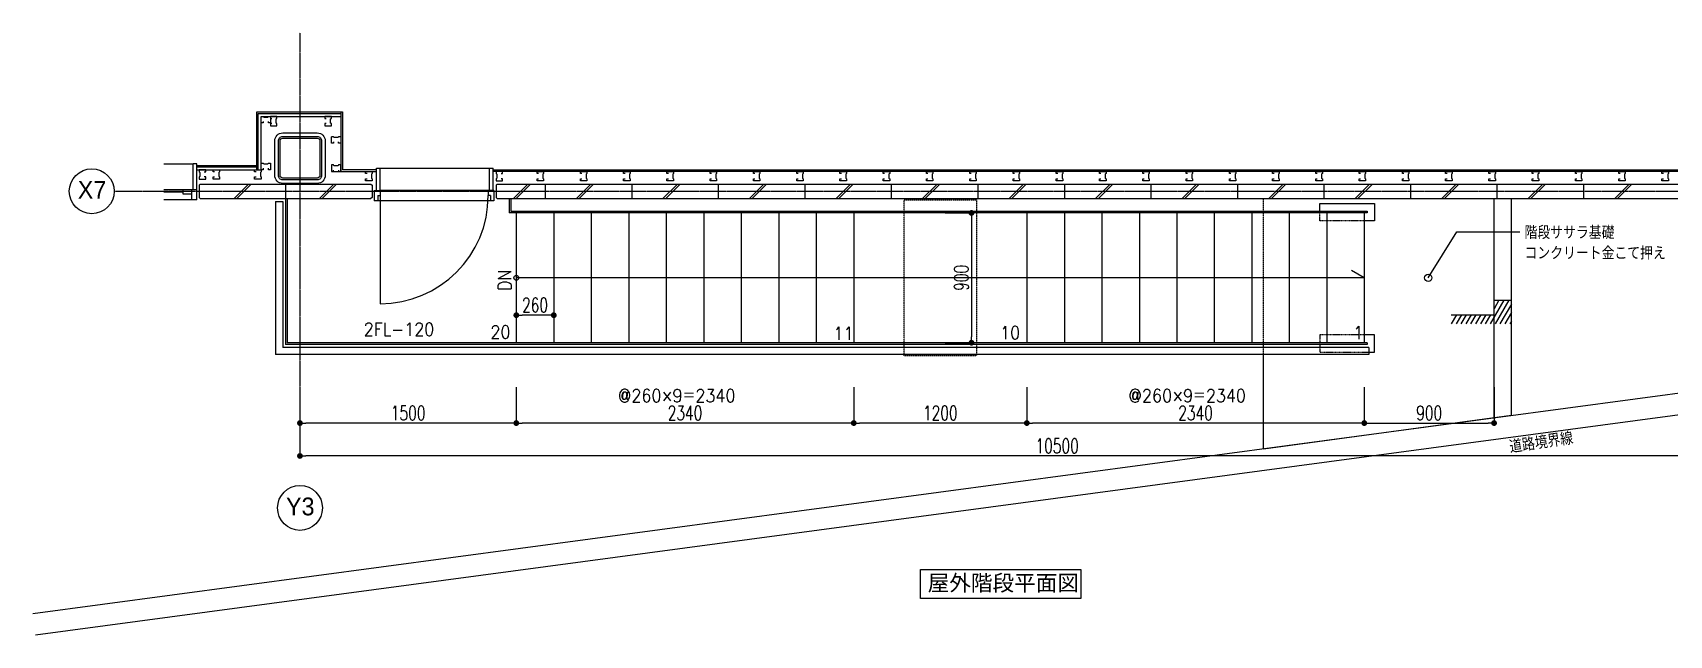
# Model space of a CAD drawing. Header units: millimetres. Extents: x 2110 to 66453, y 435 to 14260.
# Drawn here: x 2110 to 13458, y 9477 to 13655 of the extents above; entities that cross this region are included whole.
import ezdxf
from ezdxf.enums import TextEntityAlignment as Align

# ---------------------------------------------------------------- set-up
doc = ezdxf.new("R2010")
doc.units = ezdxf.units.MM
doc.header["$LTSCALE"] = 0.2
doc.header["$PDMODE"] = 1
doc.linetypes.add('CENTER', pattern=[50.8, 31.75, -6.35, 6.35, -6.35])
doc.linetypes.add('HIDDEN', pattern=[0.375, 0.25, -0.125])
doc.layers.get('Defpoints').update_dxf_attribs({"color": 40})
for name, color, linetype in [('1_文字', 3, 'Continuous'), ('20_鋼材', 2, 'Continuous'), ('_0-0_0-9', 7, 'Continuous'), ('_0-2_0-B', 7, 'Continuous'), ('_0-5_1-4', 7, 'Continuous'), ('_0-6_0-4', 7, 'Continuous'), ('_0-7_0-8', 7, 'Continuous'), ('_0-8_0-7', 7, 'Continuous'), ('_0-E_1-6', 7, 'Continuous'), ('_1-4_0-2', 7, 'Continuous'), ('A_LGS', 8, 'Continuous'), ('A_中空セメント版', 2, 'Continuous'), ('A_寸法', 9, 'Continuous'), ('A_敷地境界線', 1, 'CENTER'), ('A_躯体', 7, 'Continuous')]:
    doc.layers.add(name, color=color, linetype=linetype)
doc.layers.add('A_通芯', color=8, linetype='Continuous', plot=False)
doc.styles.add('Dim', font='simplex.shx', dxfattribs={"width": 0.7, "bigfont": 'extfont2.shx'})
doc.styles.add('HGP_____E', font='HGRGE.TTC', dxfattribs={"bigfont": 'HGPｺﾞｼｯｸE'})
doc.styles.add('Standard-A', font='romans.shx', dxfattribs={"bigfont": 'extfont2.shx'})
doc.dimstyles.new('1-200', dxfattribs={"dimscale": 200, "dimtxt": 3, "dimasz": 1, "dimexe": 1, "dimexo": 1, "dimgap": 1, "dimtad": 1, "dimdec": 0, "dimtxsty": 'Dim', "dimblk": 'DOT', "dimcen": 2.5, "dimadec": 0, "dimazin": 0, "dimtfac": 1, "dimtdec": 0, "dimtix": 1, "dimtmove": 2, "dimatfit": 3, "dimldrblk": '引出線', "dimfxl": 1, "dimlwd": -1, "dimlwe": -1, "dimarcsym": 0})

# ---------------------------------------------------------------- blocks, each defined once
blk = doc.blocks.new('_Dot')
at = {"color": 0, "linetype": 'ByBlock', "lineweight": -2}
blk.add_line((-0.5, 0), (-1, 0), dxfattribs=at)
at = {"color": 0, "linetype": 'ByBlock', "const_width": 0.5}
blk.add_lwpolyline([(-0.25, 0, 1), (0.25, 0, 1)], format="xyb", close=True, dxfattribs=at)
blk = doc.blocks.new('*D17')
at = {"layer": 'A_寸法', "color": 0, "transparency": 16777216}
for p, q in [((3963, 11198), (3963, 10948)), ((5463, 11198), (5463, 10948)), ((5423, 10948), (4003, 10948))]:
    blk.add_line(p, q, dxfattribs=at)
at = {"layer": 'Defpoints', "color": 0, "transparency": 16777216}
for p in [(3963, 11198), (5463, 11198), (3963, 10948)]:
    blk.add_point(p, dxfattribs=at)
at = {"layer": 'A_寸法', "color": 0, "transparency": 16777216, "xscale": 40, "yscale": 40, "zscale": 40, "rotation": 180}
blk.add_blockref('_Dot', (3963, 10948), dxfattribs=at)
at = {"layer": 'A_寸法', "color": 0, "transparency": 16777216, "xscale": 40, "yscale": 40, "zscale": 40}
blk.add_blockref('_Dot', (5463, 10948), dxfattribs=at)
at = {"layer": 'A_寸法', "color": 0, "transparency": 16777216, "insert": (4713, 11018), "char_height": 100, "attachment_point": 5, "style": 'Dim'}
blk.add_mtext('1500', dxfattribs=at)
blk = doc.blocks.new('引出線')
at = {"color": 0, "linetype": 'ByBlock'}
for points in [[(0, 0), (-1.96, -0.4)], [(-1, 0), (0, 0)]]:
    blk.add_lwpolyline(points, dxfattribs=at)
blk = doc.blocks.new('*D18')
at = {"layer": 'A_寸法', "color": 0, "transparency": 16777216}
for p, q in [((7803, 11187), (7803, 10948)), ((9003, 11187), (9003, 10948)), ((8963, 10948), (7843, 10948))]:
    blk.add_line(p, q, dxfattribs=at)
at = {"layer": 'Defpoints', "color": 0, "transparency": 16777216}
for p in [(7803, 11187), (9003, 11187), (7803, 10948)]:
    blk.add_point(p, dxfattribs=at)
at = {"layer": 'A_寸法', "color": 0, "transparency": 16777216, "xscale": 40, "yscale": 40, "zscale": 40, "rotation": 180}
blk.add_blockref('_Dot', (7803, 10948), dxfattribs=at)
at = {"layer": 'A_寸法', "color": 0, "transparency": 16777216, "xscale": 40, "yscale": 40, "zscale": 40}
blk.add_blockref('_Dot', (9003, 10948), dxfattribs=at)
at = {"layer": 'A_寸法', "color": 0, "transparency": 16777216, "insert": (8403, 11018), "char_height": 100, "attachment_point": 5, "style": 'Dim'}
blk.add_mtext('1200', dxfattribs=at)
blk = doc.blocks.new('*D19')
at = {"layer": 'A_寸法', "color": 0, "transparency": 16777216}
for p, q in [((5463, 11901), (5463, 11696)), ((5723, 11891), (5723, 11696)), ((5683, 11696), (5503, 11696))]:
    blk.add_line(p, q, dxfattribs=at)
at = {"layer": 'Defpoints', "color": 0, "transparency": 16777216}
for p in [(5463, 11901), (5723, 11891), (5463, 11696)]:
    blk.add_point(p, dxfattribs=at)
at = {"layer": 'A_寸法', "color": 0, "transparency": 16777216, "xscale": 40, "yscale": 40, "zscale": 40, "rotation": 180}
blk.add_blockref('_Dot', (5463, 11696), dxfattribs=at)
at = {"layer": 'A_寸法', "color": 0, "transparency": 16777216, "xscale": 40, "yscale": 40, "zscale": 40}
blk.add_blockref('_Dot', (5723, 11696), dxfattribs=at)
at = {"layer": 'A_寸法', "color": 0, "transparency": 16777216, "insert": (5593, 11766), "char_height": 100, "attachment_point": 5, "style": 'Dim'}
blk.add_mtext('260', dxfattribs=at)
blk = doc.blocks.new('*D20')
at = {"layer": 'A_寸法', "color": 0, "transparency": 16777216}
for p, q in [((3963, 11065), (3963, 10720)), ((14463, 11065), (14463, 10720)), ((14423, 10720), (4003, 10720))]:
    blk.add_line(p, q, dxfattribs=at)
at = {"layer": 'Defpoints', "color": 0, "transparency": 16777216}
for p in [(3963, 11065), (14463, 11065), (3963, 10720)]:
    blk.add_point(p, dxfattribs=at)
at = {"layer": 'A_寸法', "color": 0, "transparency": 16777216, "xscale": 40, "yscale": 40, "zscale": 40, "rotation": 180}
blk.add_blockref('_Dot', (3963, 10720), dxfattribs=at)
at = {"layer": 'A_寸法', "color": 0, "transparency": 16777216, "xscale": 40, "yscale": 40, "zscale": 40}
blk.add_blockref('_Dot', (14463, 10720), dxfattribs=at)
at = {"layer": 'A_寸法', "color": 0, "transparency": 16777216, "insert": (9213, 10790), "char_height": 100, "attachment_point": 5, "style": 'Dim'}
blk.add_mtext('10500', dxfattribs=at)
blk = doc.blocks.new('*D21')
at = {"layer": 'A_寸法', "color": 0, "transparency": 16777216}
for p, q in [((5463, 11198), (5463, 10948)), ((7803, 11198), (7803, 10948)), ((7763, 10948), (5503, 10948))]:
    blk.add_line(p, q, dxfattribs=at)
at = {"layer": 'Defpoints', "color": 0, "transparency": 16777216}
for p in [(5463, 11198), (7803, 11198), (5463, 10948)]:
    blk.add_point(p, dxfattribs=at)
at = {"layer": 'A_寸法', "color": 0, "transparency": 16777216, "xscale": 40, "yscale": 40, "zscale": 40, "rotation": 180}
blk.add_blockref('_Dot', (5463, 10948), dxfattribs=at)
at = {"layer": 'A_寸法', "color": 0, "transparency": 16777216, "xscale": 40, "yscale": 40, "zscale": 40}
blk.add_blockref('_Dot', (7803, 10948), dxfattribs=at)
at = {"layer": 'A_寸法', "color": 0, "transparency": 16777216, "insert": (6633, 11018), "char_height": 100, "attachment_point": 5, "style": 'Dim'}
blk.add_mtext('2340', dxfattribs=at)
blk = doc.blocks.new('*D22')
at = {"layer": 'A_寸法', "color": 0, "transparency": 16777216}
for p, q in [((9003, 11198), (9003, 10948)), ((11343, 11198), (11343, 10948)), ((11303, 10948), (9043, 10948))]:
    blk.add_line(p, q, dxfattribs=at)
at = {"layer": 'Defpoints', "color": 0, "transparency": 16777216}
for p in [(9003, 11198), (11343, 11198), (9003, 10948)]:
    blk.add_point(p, dxfattribs=at)
at = {"layer": 'A_寸法', "color": 0, "transparency": 16777216, "xscale": 40, "yscale": 40, "zscale": 40, "rotation": 180}
blk.add_blockref('_Dot', (9003, 10948), dxfattribs=at)
at = {"layer": 'A_寸法', "color": 0, "transparency": 16777216, "xscale": 40, "yscale": 40, "zscale": 40}
blk.add_blockref('_Dot', (11343, 10948), dxfattribs=at)
at = {"layer": 'A_寸法', "color": 0, "transparency": 16777216, "insert": (10173, 11018), "char_height": 100, "attachment_point": 5, "style": 'Dim'}
blk.add_mtext('2340', dxfattribs=at)
blk = doc.blocks.new('*D7')
at = {"layer": 'A_寸法', "color": 0, "transparency": 16777216}
for p, q in [((8437, 12405), (8619, 12405)), ((8619, 12365), (8619, 11545)), ((8437, 11505), (8619, 11505))]:
    blk.add_line(p, q, dxfattribs=at)
at = {"layer": 'Defpoints', "color": 0, "transparency": 16777216}
for p in [(8437, 12405), (8437, 11505), (8619, 11505)]:
    blk.add_point(p, dxfattribs=at)
at = {"layer": 'A_寸法', "color": 0, "transparency": 16777216, "xscale": 40, "yscale": 40, "zscale": 40}
for p, rotation in [((8619, 12405), 90), ((8619, 11505), 270)]:
    blk.add_blockref('_Dot', p, dxfattribs=dict(at, rotation=rotation))
at = {"layer": 'A_寸法', "color": 0, "transparency": 16777216, "insert": (8549, 11955), "char_height": 100, "attachment_point": 5, "rotation": 90, "style": 'Dim'}
blk.add_mtext('900', dxfattribs=at)
blk = doc.blocks.new('*D30')
at = {"layer": 'A_寸法', "color": 0, "transparency": 16777216}
for p, q in [((11343, 11198), (11343, 10948)), ((12243, 11198), (12243, 10948)), ((11383, 10948), (12203, 10948))]:
    blk.add_line(p, q, dxfattribs=at)
at = {"layer": 'Defpoints', "color": 0, "transparency": 16777216}
for p in [(11343, 11198), (12243, 11198), (12243, 10948)]:
    blk.add_point(p, dxfattribs=at)
at = {"layer": 'A_寸法', "color": 0, "transparency": 16777216, "xscale": 40, "yscale": 40, "zscale": 40, "rotation": 180}
blk.add_blockref('_Dot', (11343, 10948), dxfattribs=at)
at = {"layer": 'A_寸法', "color": 0, "transparency": 16777216, "xscale": 40, "yscale": 40, "zscale": 40}
blk.add_blockref('_Dot', (12243, 10948), dxfattribs=at)
at = {"layer": 'A_寸法', "color": 0, "transparency": 16777216, "insert": (11793, 11018), "char_height": 100, "attachment_point": 5, "style": 'Dim'}
blk.add_mtext('900', dxfattribs=at)

msp = doc.modelspace()

# ---------------------------------------------------------------- linework, layer by layer
at = {"layer": '1_文字'}
for p, q in [((11786.7, 11955.1), (11984.5, 12273)), ((11984.5, 12273), (12421, 12273))]:
    msp.add_line(p, q, dxfattribs=at)
at = {"layer": '1_文字', "linetype": 'Continuous'}
for p, q in [((8266.7, 9931.7), (9377.8, 9931.7)), ((8266.7, 9731.5), (8266.7, 9931.7)), ((9377.8, 9931.7), (9377.8, 9731.5)), ((9377.8, 9731.5), (8266.7, 9731.5))]:
    msp.add_line(p, q, dxfattribs=at)
at = {"layer": '1_文字'}
msp.add_circle((11786.7, 11955.1), 25.5, dxfattribs=at)
at = {"layer": '20_鋼材'}
for points in [[(3843.2, 12960.1), (4083.2, 12960.1, -0.4142136), (4138.2, 12905.1), (4138.2, 12665.1, -0.4142136), (4083.2, 12610.1), (3843.2, 12610.1, -0.4142136), (3788.2, 12665.1), (3788.2, 12905.1, -0.4142136)], [(3843.2, 12935.1), (4083.2, 12935.1, -0.4142136), (4113.2, 12905.1), (4113.2, 12665.1, -0.4142136), (4083.2, 12635.1), (3843.2, 12635.1, -0.4142136), (3813.2, 12665.1), (3813.2, 12905.1, -0.4142136)], [(3843.2, 12923.1), (4083.2, 12923.1, -0.4142136), (4101.2, 12905.1), (4101.2, 12665.1, -0.4142136), (4083.2, 12647.1), (3843.2, 12647.1, -0.4142136), (3825.2, 12665.1), (3825.2, 12905.1, -0.4142136)]]:
    msp.add_lwpolyline(points, format="xyb", close=True, dxfattribs=at)
for points in [[(11034.2, 12417.1), (11034.2, 12471.1), (11414.2, 12471.1), (11414.2, 12351.1), (11343.2, 12351.1)], [(11034.2, 11493.1), (11034.2, 11473.1)], [(11374.2, 11439.1), (11414.2, 11439.1), (11414.2, 11559.1), (11343.2, 11559.1)]]:
    msp.add_lwpolyline(points, dxfattribs=at)
at = {"layer": '20_鋼材', "color": 8, "linetype": 'HIDDEN', "ltscale": 3}
for points in [[(11343.2, 12351.1), (11034.2, 12351.1), (11034.2, 12417.1)], [(11343.2, 11559.1), (11034.2, 11559.1), (11034.2, 11493.1)], [(11034.2, 11473.1), (11034.2, 11439.1), (11374.2, 11439.1)]]:
    msp.add_lwpolyline(points, dxfattribs=at)
at = {"layer": '_0-0_0-9', "color": 2, "linetype": 'Continuous'}
for p, q in [((3019, 12745.1), (3223.2, 12745.1)), ((3213.2, 12565.1), (3019, 12565.1)), ((3213.2, 12495.1), (3019, 12495.1)), ((5283.2, 12490.1), (4503.2, 12490.1)), ((5268.2, 12560.1), (4518.2, 12560.1)), ((4518.2, 12525.1), (4518.2, 11775.1))]:
    msp.add_line(p, q, dxfattribs=at)
msp.add_arc((4518.2, 12525.1), 750, 270, 0, dxfattribs=at)
at = {"layer": '_0-2_0-B', "color": 2, "linetype": 'Continuous'}
for p, q in [((4518.2, 12715.1), (5278.2, 12715.1)), ((3863.2, 12505.1), (3863.2, 11493.1)), ((3875.2, 12505.1), (3875.2, 11505.1)), ((5413.2, 12505.1), (5413.2, 12405.1)), ((5425.2, 12505.1), (5425.2, 12417.1)), ((11363.9, 12405.1), (5413.2, 12405.1)), ((5463.2, 12405.1), (5463.2, 11505.1)), ((5723.2, 12405.1), (5723.2, 11505.1)), ((5983.2, 12405.1), (5983.2, 11505.1)), ((6243.2, 12405.1), (6243.2, 11505.1)), ((6503.2, 12405.1), (6503.2, 11505.1)), ((6763.2, 12405.1), (6763.2, 11505.1)), ((7023.2, 12405.1), (7023.2, 11505.1)), ((7283.2, 12405.1), (7283.2, 11505.1)), ((7543.2, 12405.1), (7543.2, 11505.1)), ((7803.2, 12405.1), (7803.2, 11505.1)), ((9003.2, 12405.1), (9003.2, 11505.1)), ((9263.2, 12405.1), (9263.2, 11505.1)), ((9523.2, 12405.1), (9523.2, 11505.1)), ((9783.2, 12405.1), (9783.2, 11505.1)), ((10043.2, 12405.1), (10043.2, 11505.1)), ((10303.2, 12405.1), (10303.2, 11505.1)), ((10563.2, 12405.1), (10563.2, 11505.1)), ((10823.2, 12405.1), (10823.2, 11505.1)), ((11083.2, 12405.1), (11083.2, 11505.1)), ((11343.2, 12405.1), (11343.2, 11505.1)), ((11363.9, 12417.1), (11363.9, 12405.1)), ((11363.9, 11493.1), (3863.2, 11493.1)), ((11363.9, 11505.1), (3875.2, 11505.1)), ((11363.9, 11505.1), (11363.9, 11493.1))]:
    msp.add_line(p, q, dxfattribs=at)
at = {"layer": '_0-5_1-4', "color": 2, "linetype": 'Continuous'}
for p, q in [((3693.7, 13074.6), (4245.7, 13074.6)), ((3693.7, 12704.6), (3693.7, 13074.6)), ((4245.7, 13105.1), (4245.7, 12692.6)), ((3248.2, 12704.6), (3672.7, 12704.6)), ((4180.7, 12692.6), (4493.2, 12692.6)), ((14860, 12692.6), (5303.2, 12692.6))]:
    msp.add_line(p, q, dxfattribs=at)
at = {"layer": '_0-6_0-4', "color": 2, "linetype": 'Continuous'}
for p, q in [((3663.2, 13105.1), (4258.2, 13105.1)), ((3663.2, 12705.1), (3663.2, 13105.1)), ((3672.7, 13095.6), (4245.7, 13095.6)), ((3672.7, 12705.1), (3672.7, 13095.6)), ((3693.7, 13074.6), (4168.2, 13074.6)), ((3693.7, 12705.1), (3693.7, 13074.6)), ((4258.2, 13105.1), (4258.2, 12705.1)), ((3248.2, 12735.1), (3663.2, 12735.1)), ((3248.2, 12725.6), (3663.2, 12725.6)), ((4493.2, 12705.1), (4258.2, 12705.1)), ((5303.2, 12705.1), (14859.9, 12705.1)), ((3793.2, 12485.1), (3793.2, 11423.1)), ((3793.2, 12485.1), (3843.2, 12485.1)), ((3843.2, 12485.1), (3843.2, 11473.1)), ((11374.2, 11473.1), (3843.2, 11473.1)), ((11374.2, 11473.1), (11374.2, 11423.1)), ((11374.2, 11423.1), (3793.2, 11423.1))]:
    msp.add_line(p, q, dxfattribs=at)
at = {"layer": '_0-7_0-8', "color": 2, "linetype": 'Continuous'}
for p, q in [((3248.2, 12745.1), (3223.2, 12745.1)), ((3223.2, 12565.1), (3223.2, 12745.1)), ((3248.2, 12565.1), (3248.2, 12745.1)), ((4493.2, 12560.1), (4493.2, 12715.1)), ((4493.2, 12715.1), (4518.2, 12715.1)), ((4518.2, 12560.1), (4518.2, 12715.1)), ((5278.2, 12560.1), (5278.2, 12715.1)), ((5278.2, 12715.1), (5303.2, 12715.1)), ((5303.2, 12560.1), (5303.2, 12715.1)), ((3153.2, 12550.1), (3019, 12550.1)), ((3153.2, 12535.1), (3153.2, 12565.1)), ((3213.2, 12535.1), (3153.2, 12535.1)), ((3248.2, 12565.1), (3213.2, 12565.1)), ((3213.2, 12495.1), (3213.2, 12565.1)), ((3248.2, 12495.1), (3213.2, 12495.1)), ((3248.2, 12495.1), (3248.2, 12565.1)), ((3248.2, 12495.1), (3248.2, 12565.1)), ((4478.2, 12560.1), (4518.2, 12560.1)), ((4478.2, 12560.1), (4478.2, 12490.1)), ((4503.2, 12490.1), (4478.2, 12490.1)), ((4503.2, 12525.1), (4518.2, 12525.1)), ((4503.2, 12525.1), (4503.2, 12490.1)), ((4518.2, 12560.1), (4518.2, 12525.1)), ((5268.2, 12560.1), (5268.2, 12525.1)), ((5268.2, 12560.1), (5268.2, 12525.1)), ((5308.2, 12560.1), (5268.2, 12560.1)), ((5283.2, 12525.1), (5268.2, 12525.1)), ((5283.2, 12525.1), (5283.2, 12490.1)), ((5308.2, 12490.1), (5283.2, 12490.1)), ((5308.2, 12560.1), (5308.2, 12490.1))]:
    msp.add_line(p, q, dxfattribs=at)
at = {"layer": '_0-8_0-7', "color": 2, "linetype": 'Continuous'}
for q in [(5463.2, 11955.1), (11254.2, 12006.7)]:
    msp.add_line((11343.2, 11955.1), q, dxfattribs=at)
msp.add_circle((5463.2, 11955.1), 16.6, dxfattribs=at)
at = {"layer": '_0-E_1-6', "color": 2, "linetype": 'Continuous'}
msp.add_line((3863.2, 12605.1), (3863.2, 12505.1), dxfattribs=at)
at = {"layer": '_1-4_0-2', "color": 2, "linetype": 'Continuous'}
msp.add_line((5425.2, 12417.1), (11363.9, 12417.1), dxfattribs=at)
at = {"layer": 'A_LGS', "linetype": 'Continuous'}
for p, q in [((3693.7, 13029.6), (3693.7, 13074.6)), ((3693.7, 13074.6), (3708.7, 13074.6)), ((3708.7, 13074.6), (3711.7, 13069.6)), ((3711.7, 13069.6), (3740.7, 13069.6)), ((3740.7, 13069.6), (3743.7, 13074.6)), ((3743.7, 13074.6), (3758.7, 13074.6)), ((3758.7, 13074.6), (3758.7, 13029.6)), ((3803.7, 13074.6), (3758.7, 13074.6)), ((3758.7, 13074.6), (3758.7, 13059.6)), ((3758.7, 13059.6), (3768.7, 13059.6)), ((3798.7, 13056.6), (3803.7, 13059.6)), ((3798.7, 13027.6), (3798.7, 13056.6)), ((3803.7, 13059.6), (3803.7, 13074.6)), ((4180.7, 13074.6), (4135.7, 13074.6)), ((4135.7, 13074.6), (4135.7, 13059.6)), ((4135.7, 13059.6), (4145.7, 13059.6)), ((4175.7, 13056.6), (4180.7, 13059.6)), ((4175.7, 13027.6), (4175.7, 13056.6)), ((4180.7, 13059.6), (4180.7, 13074.6)), ((3708.7, 13029.6), (3693.7, 13029.6)), ((3708.7, 13039.6), (3708.7, 13029.6)), ((3743.7, 13029.6), (3743.7, 13039.6)), ((3758.7, 13029.6), (3743.7, 13029.6)), ((3768.7, 13024.6), (3758.7, 13024.6)), ((3758.7, 13024.6), (3758.7, 13009.6)), ((3758.7, 13009.6), (3803.7, 13009.6)), ((3803.7, 13024.6), (3798.7, 13027.6)), ((3803.7, 13009.6), (3803.7, 13024.6)), ((4145.7, 13024.6), (4135.7, 13024.6)), ((4135.7, 13024.6), (4135.7, 13009.6)), ((4135.7, 13009.6), (4180.7, 13009.6)), ((4180.7, 13024.6), (4175.7, 13027.6)), ((4180.7, 13009.6), (4180.7, 13024.6)), ((4180.7, 12887.9), (4180.7, 12932.9)), ((4195.7, 12932.9), (4180.7, 12932.9)), ((4195.7, 12887.9), (4180.7, 12887.9)), ((4198.7, 12927.9), (4195.7, 12932.9)), ((4195.7, 12897.9), (4195.7, 12887.9)), ((4227.7, 12927.9), (4198.7, 12927.9)), ((4230.7, 12932.9), (4227.7, 12927.9)), ((4245.7, 12932.9), (4230.7, 12932.9)), ((4230.7, 12887.9), (4230.7, 12897.9)), ((4245.7, 12887.9), (4230.7, 12887.9)), ((4245.7, 12932.9), (4245.7, 12887.9)), ((3693.7, 12704.6), (3693.7, 12749.6)), ((3693.7, 12749.6), (3708.7, 12749.6)), ((3708.7, 12749.6), (3711.7, 12744.6)), ((3708.7, 12714.6), (3708.7, 12704.6)), ((3711.7, 12744.6), (3740.7, 12744.6)), ((3740.7, 12744.6), (3743.7, 12749.6)), ((3743.7, 12749.6), (3758.7, 12749.6)), ((3743.7, 12704.6), (3743.7, 12714.6)), ((3758.7, 12749.6), (3758.7, 12704.6)), ((4195.7, 12737.6), (4180.7, 12737.6)), ((4180.7, 12737.6), (4180.7, 12692.6)), ((4198.7, 12732.6), (4195.7, 12737.6)), ((4227.7, 12732.6), (4198.7, 12732.6)), ((4230.7, 12737.6), (4227.7, 12732.6)), ((4245.7, 12737.6), (4230.7, 12737.6)), ((4245.7, 12692.6), (4245.7, 12737.6)), ((3309.6, 12704.6), (3264.6, 12704.6)), ((3264.6, 12704.6), (3264.6, 12689.6)), ((3264.6, 12689.6), (3269.6, 12686.6)), ((3269.6, 12657.6), (3264.6, 12654.6)), ((3264.6, 12654.6), (3264.6, 12639.6)), ((3264.6, 12639.6), (3309.6, 12639.6)), ((3269.6, 12686.6), (3269.6, 12657.6)), ((3299.6, 12689.6), (3309.6, 12689.6)), ((3309.6, 12654.6), (3299.6, 12654.6)), ((3309.6, 12689.6), (3309.6, 12704.6)), ((3309.6, 12639.6), (3309.6, 12654.6)), ((3360.7, 12689.6), (3360.7, 12704.6)), ((3360.7, 12704.6), (3405.7, 12704.6)), ((3370.7, 12689.6), (3360.7, 12689.6)), ((3360.7, 12639.6), (3360.7, 12654.6)), ((3360.7, 12654.6), (3370.7, 12654.6)), ((3405.7, 12639.6), (3360.7, 12639.6)), ((3405.7, 12689.6), (3400.7, 12686.6)), ((3400.7, 12686.6), (3400.7, 12657.6)), ((3400.7, 12657.6), (3405.7, 12654.6)), ((3405.7, 12704.6), (3405.7, 12689.6)), ((3405.7, 12654.6), (3405.7, 12639.6)), ((3648.7, 12689.6), (3648.7, 12704.6)), ((3648.7, 12704.6), (3693.7, 12704.6)), ((3658.7, 12689.6), (3648.7, 12689.6)), ((3648.7, 12639.6), (3648.7, 12654.6)), ((3648.7, 12654.6), (3658.7, 12654.6)), ((3693.7, 12639.6), (3648.7, 12639.6)), ((3693.7, 12689.6), (3688.7, 12686.6)), ((3688.7, 12686.6), (3688.7, 12657.6)), ((3688.7, 12657.6), (3693.7, 12654.6)), ((3708.7, 12704.6), (3693.7, 12704.6)), ((3693.7, 12704.6), (3693.7, 12689.6)), ((3693.7, 12654.6), (3693.7, 12639.6)), ((3758.7, 12704.6), (3743.7, 12704.6)), ((4180.7, 12692.6), (4195.7, 12692.6)), ((4195.7, 12692.6), (4195.7, 12702.6)), ((4230.7, 12702.6), (4230.7, 12692.6)), ((4230.7, 12692.6), (4245.7, 12692.6)), ((4418.2, 12677.6), (4418.2, 12692.6)), ((4418.2, 12692.6), (4463.2, 12692.6)), ((4428.2, 12677.6), (4418.2, 12677.6)), ((4418.2, 12627.6), (4418.2, 12642.6)), ((4418.2, 12642.6), (4428.2, 12642.6)), ((4463.2, 12627.6), (4418.2, 12627.6)), ((4463.2, 12677.6), (4458.2, 12674.6)), ((4458.2, 12674.6), (4458.2, 12645.6)), ((4458.2, 12645.6), (4463.2, 12642.6)), ((4463.2, 12692.6), (4463.2, 12677.6)), ((4463.2, 12642.6), (4463.2, 12627.6)), ((5368.2, 12692.6), (5323.2, 12692.6)), ((5323.2, 12692.6), (5323.2, 12677.6)), ((5323.2, 12677.6), (5328.2, 12674.6)), ((5328.2, 12645.6), (5323.2, 12642.6)), ((5323.2, 12642.6), (5323.2, 12627.6)), ((5323.2, 12627.6), (5368.2, 12627.6)), ((5328.2, 12674.6), (5328.2, 12645.6)), ((5358.2, 12677.6), (5368.2, 12677.6)), ((5368.2, 12642.6), (5358.2, 12642.6)), ((5368.2, 12677.6), (5368.2, 12692.6)), ((5368.2, 12627.6), (5368.2, 12642.6)), ((5607.3, 12677.6), (5607.3, 12692.6)), ((5607.3, 12692.6), (5652.3, 12692.6)), ((5617.3, 12677.6), (5607.3, 12677.6)), ((5607.3, 12627.6), (5607.3, 12642.6)), ((5607.3, 12642.6), (5617.3, 12642.6)), ((5652.3, 12627.6), (5607.3, 12627.6)), ((5652.3, 12677.6), (5647.3, 12674.6)), ((5647.3, 12674.6), (5647.3, 12645.6)), ((5647.3, 12645.6), (5652.3, 12642.6)), ((5652.3, 12692.6), (5652.3, 12677.6)), ((5652.3, 12642.6), (5652.3, 12627.6)), ((5907.3, 12677.6), (5907.3, 12692.6)), ((5907.3, 12692.6), (5952.3, 12692.6)), ((5917.3, 12677.6), (5907.3, 12677.6)), ((5907.3, 12627.6), (5907.3, 12642.6)), ((5907.3, 12642.6), (5917.3, 12642.6)), ((5952.3, 12627.6), (5907.3, 12627.6)), ((5952.3, 12677.6), (5947.3, 12674.6)), ((5947.3, 12674.6), (5947.3, 12645.6)), ((5947.3, 12645.6), (5952.3, 12642.6)), ((5952.3, 12692.6), (5952.3, 12677.6)), ((5952.3, 12642.6), (5952.3, 12627.6)), ((6207.3, 12677.6), (6207.3, 12692.6)), ((6207.3, 12692.6), (6252.3, 12692.6)), ((6217.3, 12677.6), (6207.3, 12677.6)), ((6207.3, 12627.6), (6207.3, 12642.6)), ((6207.3, 12642.6), (6217.3, 12642.6)), ((6252.3, 12627.6), (6207.3, 12627.6)), ((6252.3, 12677.6), (6247.3, 12674.6)), ((6247.3, 12674.6), (6247.3, 12645.6)), ((6247.3, 12645.6), (6252.3, 12642.6)), ((6252.3, 12692.6), (6252.3, 12677.6)), ((6252.3, 12642.6), (6252.3, 12627.6)), ((6507.3, 12677.6), (6507.3, 12692.6)), ((6507.3, 12692.6), (6552.3, 12692.6)), ((6517.3, 12677.6), (6507.3, 12677.6)), ((6507.3, 12627.6), (6507.3, 12642.6)), ((6507.3, 12642.6), (6517.3, 12642.6)), ((6552.3, 12627.6), (6507.3, 12627.6)), ((6552.3, 12677.6), (6547.3, 12674.6)), ((6547.3, 12674.6), (6547.3, 12645.6)), ((6547.3, 12645.6), (6552.3, 12642.6)), ((6552.3, 12692.6), (6552.3, 12677.6)), ((6552.3, 12642.6), (6552.3, 12627.6)), ((6807.3, 12677.6), (6807.3, 12692.6)), ((6807.3, 12692.6), (6852.3, 12692.6)), ((6817.3, 12677.6), (6807.3, 12677.6)), ((6807.3, 12627.6), (6807.3, 12642.6)), ((6807.3, 12642.6), (6817.3, 12642.6)), ((6852.3, 12627.6), (6807.3, 12627.6)), ((6852.3, 12677.6), (6847.3, 12674.6)), ((6847.3, 12674.6), (6847.3, 12645.6)), ((6847.3, 12645.6), (6852.3, 12642.6)), ((6852.3, 12692.6), (6852.3, 12677.6)), ((6852.3, 12642.6), (6852.3, 12627.6)), ((7107.3, 12677.6), (7107.3, 12692.6)), ((7107.3, 12692.6), (7152.3, 12692.6)), ((7117.3, 12677.6), (7107.3, 12677.6)), ((7107.3, 12627.6), (7107.3, 12642.6)), ((7107.3, 12642.6), (7117.3, 12642.6)), ((7152.3, 12627.6), (7107.3, 12627.6)), ((7152.3, 12677.6), (7147.3, 12674.6)), ((7147.3, 12674.6), (7147.3, 12645.6)), ((7147.3, 12645.6), (7152.3, 12642.6)), ((7152.3, 12692.6), (7152.3, 12677.6)), ((7152.3, 12642.6), (7152.3, 12627.6)), ((7407.3, 12677.6), (7407.3, 12692.6)), ((7407.3, 12692.6), (7452.3, 12692.6)), ((7417.3, 12677.6), (7407.3, 12677.6)), ((7407.3, 12627.6), (7407.3, 12642.6)), ((7407.3, 12642.6), (7417.3, 12642.6)), ((7452.3, 12627.6), (7407.3, 12627.6)), ((7452.3, 12677.6), (7447.3, 12674.6)), ((7447.3, 12674.6), (7447.3, 12645.6)), ((7447.3, 12645.6), (7452.3, 12642.6)), ((7452.3, 12692.6), (7452.3, 12677.6)), ((7452.3, 12642.6), (7452.3, 12627.6)), ((7707.3, 12677.6), (7707.3, 12692.6)), ((7707.3, 12692.6), (7752.3, 12692.6)), ((7717.3, 12677.6), (7707.3, 12677.6)), ((7707.3, 12627.6), (7707.3, 12642.6)), ((7707.3, 12642.6), (7717.3, 12642.6)), ((7752.3, 12627.6), (7707.3, 12627.6)), ((7752.3, 12677.6), (7747.3, 12674.6)), ((7747.3, 12674.6), (7747.3, 12645.6)), ((7747.3, 12645.6), (7752.3, 12642.6)), ((7752.3, 12692.6), (7752.3, 12677.6)), ((7752.3, 12642.6), (7752.3, 12627.6)), ((8007.3, 12677.6), (8007.3, 12692.6)), ((8007.3, 12692.6), (8052.3, 12692.6)), ((8017.3, 12677.6), (8007.3, 12677.6)), ((8007.3, 12627.6), (8007.3, 12642.6)), ((8007.3, 12642.6), (8017.3, 12642.6)), ((8052.3, 12627.6), (8007.3, 12627.6)), ((8052.3, 12677.6), (8047.3, 12674.6)), ((8047.3, 12674.6), (8047.3, 12645.6)), ((8047.3, 12645.6), (8052.3, 12642.6)), ((8052.3, 12692.6), (8052.3, 12677.6)), ((8052.3, 12642.6), (8052.3, 12627.6)), ((8307.3, 12677.6), (8307.3, 12692.6)), ((8307.3, 12692.6), (8352.3, 12692.6)), ((8317.3, 12677.6), (8307.3, 12677.6)), ((8307.3, 12627.6), (8307.3, 12642.6)), ((8307.3, 12642.6), (8317.3, 12642.6)), ((8352.3, 12627.6), (8307.3, 12627.6)), ((8352.3, 12677.6), (8347.3, 12674.6)), ((8347.3, 12674.6), (8347.3, 12645.6)), ((8347.3, 12645.6), (8352.3, 12642.6)), ((8352.3, 12692.6), (8352.3, 12677.6)), ((8352.3, 12642.6), (8352.3, 12627.6)), ((8607.3, 12677.6), (8607.3, 12692.6)), ((8607.3, 12692.6), (8652.3, 12692.6)), ((8617.3, 12677.6), (8607.3, 12677.6)), ((8607.3, 12627.6), (8607.3, 12642.6)), ((8607.3, 12642.6), (8617.3, 12642.6)), ((8652.3, 12627.6), (8607.3, 12627.6)), ((8652.3, 12677.6), (8647.3, 12674.6)), ((8647.3, 12674.6), (8647.3, 12645.6)), ((8647.3, 12645.6), (8652.3, 12642.6)), ((8652.3, 12692.6), (8652.3, 12677.6)), ((8652.3, 12642.6), (8652.3, 12627.6)), ((8907.3, 12677.6), (8907.3, 12692.6)), ((8907.3, 12692.6), (8952.3, 12692.6)), ((8917.3, 12677.6), (8907.3, 12677.6)), ((8907.3, 12627.6), (8907.3, 12642.6)), ((8907.3, 12642.6), (8917.3, 12642.6)), ((8952.3, 12627.6), (8907.3, 12627.6)), ((8952.3, 12677.6), (8947.3, 12674.6)), ((8947.3, 12674.6), (8947.3, 12645.6)), ((8947.3, 12645.6), (8952.3, 12642.6)), ((8952.3, 12692.6), (8952.3, 12677.6)), ((8952.3, 12642.6), (8952.3, 12627.6)), ((9207.3, 12677.6), (9207.3, 12692.6)), ((9207.3, 12692.6), (9252.3, 12692.6)), ((9217.3, 12677.6), (9207.3, 12677.6)), ((9207.3, 12627.6), (9207.3, 12642.6)), ((9207.3, 12642.6), (9217.3, 12642.6)), ((9252.3, 12627.6), (9207.3, 12627.6)), ((9252.3, 12677.6), (9247.3, 12674.6)), ((9247.3, 12674.6), (9247.3, 12645.6)), ((9247.3, 12645.6), (9252.3, 12642.6)), ((9252.3, 12692.6), (9252.3, 12677.6)), ((9252.3, 12642.6), (9252.3, 12627.6)), ((9507.3, 12677.6), (9507.3, 12692.6)), ((9507.3, 12692.6), (9552.3, 12692.6)), ((9517.3, 12677.6), (9507.3, 12677.6)), ((9507.3, 12627.6), (9507.3, 12642.6)), ((9507.3, 12642.6), (9517.3, 12642.6)), ((9552.3, 12627.6), (9507.3, 12627.6)), ((9552.3, 12677.6), (9547.3, 12674.6)), ((9547.3, 12674.6), (9547.3, 12645.6)), ((9547.3, 12645.6), (9552.3, 12642.6)), ((9552.3, 12692.6), (9552.3, 12677.6)), ((9552.3, 12642.6), (9552.3, 12627.6)), ((9807.3, 12677.6), (9807.3, 12692.6)), ((9807.3, 12692.6), (9852.3, 12692.6)), ((9817.3, 12677.6), (9807.3, 12677.6)), ((9807.3, 12627.6), (9807.3, 12642.6)), ((9807.3, 12642.6), (9817.3, 12642.6)), ((9852.3, 12627.6), (9807.3, 12627.6)), ((9852.3, 12677.6), (9847.3, 12674.6)), ((9847.3, 12674.6), (9847.3, 12645.6)), ((9847.3, 12645.6), (9852.3, 12642.6)), ((9852.3, 12692.6), (9852.3, 12677.6)), ((9852.3, 12642.6), (9852.3, 12627.6)), ((10107.3, 12677.6), (10107.3, 12692.6)), ((10107.3, 12692.6), (10152.3, 12692.6)), ((10117.3, 12677.6), (10107.3, 12677.6)), ((10107.3, 12627.6), (10107.3, 12642.6)), ((10107.3, 12642.6), (10117.3, 12642.6)), ((10152.3, 12627.6), (10107.3, 12627.6)), ((10152.3, 12677.6), (10147.3, 12674.6)), ((10147.3, 12674.6), (10147.3, 12645.6)), ((10147.3, 12645.6), (10152.3, 12642.6)), ((10152.3, 12692.6), (10152.3, 12677.6)), ((10152.3, 12642.6), (10152.3, 12627.6)), ((10407.3, 12677.6), (10407.3, 12692.6)), ((10407.3, 12692.6), (10452.3, 12692.6)), ((10417.3, 12677.6), (10407.3, 12677.6)), ((10407.3, 12627.6), (10407.3, 12642.6)), ((10407.3, 12642.6), (10417.3, 12642.6)), ((10452.3, 12627.6), (10407.3, 12627.6)), ((10452.3, 12677.6), (10447.3, 12674.6)), ((10447.3, 12674.6), (10447.3, 12645.6)), ((10447.3, 12645.6), (10452.3, 12642.6)), ((10452.3, 12692.6), (10452.3, 12677.6)), ((10452.3, 12642.6), (10452.3, 12627.6)), ((10707.3, 12677.6), (10707.3, 12692.6)), ((10707.3, 12692.6), (10752.3, 12692.6)), ((10717.3, 12677.6), (10707.3, 12677.6)), ((10707.3, 12627.6), (10707.3, 12642.6)), ((10707.3, 12642.6), (10717.3, 12642.6)), ((10752.3, 12627.6), (10707.3, 12627.6)), ((10752.3, 12677.6), (10747.3, 12674.6)), ((10747.3, 12674.6), (10747.3, 12645.6)), ((10747.3, 12645.6), (10752.3, 12642.6)), ((10752.3, 12692.6), (10752.3, 12677.6)), ((10752.3, 12642.6), (10752.3, 12627.6)), ((11007.3, 12677.6), (11007.3, 12692.6)), ((11007.3, 12692.6), (11052.3, 12692.6)), ((11017.3, 12677.6), (11007.3, 12677.6)), ((11007.3, 12627.6), (11007.3, 12642.6)), ((11007.3, 12642.6), (11017.3, 12642.6)), ((11052.3, 12627.6), (11007.3, 12627.6)), ((11052.3, 12677.6), (11047.3, 12674.6)), ((11047.3, 12674.6), (11047.3, 12645.6)), ((11047.3, 12645.6), (11052.3, 12642.6)), ((11052.3, 12692.6), (11052.3, 12677.6)), ((11052.3, 12642.6), (11052.3, 12627.6)), ((11307.3, 12677.6), (11307.3, 12692.6)), ((11307.3, 12692.6), (11352.3, 12692.6)), ((11317.3, 12677.6), (11307.3, 12677.6)), ((11307.3, 12627.6), (11307.3, 12642.6)), ((11307.3, 12642.6), (11317.3, 12642.6)), ((11352.3, 12627.6), (11307.3, 12627.6)), ((11352.3, 12677.6), (11347.3, 12674.6)), ((11347.3, 12674.6), (11347.3, 12645.6)), ((11347.3, 12645.6), (11352.3, 12642.6)), ((11352.3, 12692.6), (11352.3, 12677.6)), ((11352.3, 12642.6), (11352.3, 12627.6)), ((11607.3, 12677.6), (11607.3, 12692.6)), ((11607.3, 12692.6), (11652.3, 12692.6)), ((11617.3, 12677.6), (11607.3, 12677.6)), ((11607.3, 12627.6), (11607.3, 12642.6)), ((11607.3, 12642.6), (11617.3, 12642.6)), ((11652.3, 12627.6), (11607.3, 12627.6)), ((11652.3, 12677.6), (11647.3, 12674.6)), ((11647.3, 12674.6), (11647.3, 12645.6)), ((11647.3, 12645.6), (11652.3, 12642.6)), ((11652.3, 12692.6), (11652.3, 12677.6)), ((11652.3, 12642.6), (11652.3, 12627.6)), ((11907.3, 12677.6), (11907.3, 12692.6)), ((11907.3, 12692.6), (11952.3, 12692.6)), ((11917.3, 12677.6), (11907.3, 12677.6)), ((11907.3, 12627.6), (11907.3, 12642.6)), ((11907.3, 12642.6), (11917.3, 12642.6)), ((11952.3, 12627.6), (11907.3, 12627.6)), ((11952.3, 12677.6), (11947.3, 12674.6)), ((11947.3, 12674.6), (11947.3, 12645.6)), ((11947.3, 12645.6), (11952.3, 12642.6)), ((11952.3, 12692.6), (11952.3, 12677.6)), ((11952.3, 12642.6), (11952.3, 12627.6)), ((12207.3, 12677.6), (12207.3, 12692.6)), ((12207.3, 12692.6), (12252.3, 12692.6)), ((12217.3, 12677.6), (12207.3, 12677.6)), ((12207.3, 12627.6), (12207.3, 12642.6)), ((12207.3, 12642.6), (12217.3, 12642.6)), ((12252.3, 12627.6), (12207.3, 12627.6)), ((12252.3, 12677.6), (12247.3, 12674.6)), ((12247.3, 12674.6), (12247.3, 12645.6)), ((12247.3, 12645.6), (12252.3, 12642.6)), ((12252.3, 12692.6), (12252.3, 12677.6)), ((12252.3, 12642.6), (12252.3, 12627.6)), ((12507.3, 12677.6), (12507.3, 12692.6)), ((12507.3, 12692.6), (12552.3, 12692.6)), ((12517.3, 12677.6), (12507.3, 12677.6)), ((12507.3, 12627.6), (12507.3, 12642.6)), ((12507.3, 12642.6), (12517.3, 12642.6)), ((12552.3, 12627.6), (12507.3, 12627.6)), ((12552.3, 12677.6), (12547.3, 12674.6)), ((12547.3, 12674.6), (12547.3, 12645.6)), ((12547.3, 12645.6), (12552.3, 12642.6)), ((12552.3, 12692.6), (12552.3, 12677.6)), ((12552.3, 12642.6), (12552.3, 12627.6)), ((12807.3, 12677.6), (12807.3, 12692.6)), ((12807.3, 12692.6), (12852.3, 12692.6)), ((12817.3, 12677.6), (12807.3, 12677.6)), ((12807.3, 12627.6), (12807.3, 12642.6)), ((12807.3, 12642.6), (12817.3, 12642.6)), ((12852.3, 12627.6), (12807.3, 12627.6)), ((12852.3, 12677.6), (12847.3, 12674.6)), ((12847.3, 12674.6), (12847.3, 12645.6)), ((12847.3, 12645.6), (12852.3, 12642.6)), ((12852.3, 12692.6), (12852.3, 12677.6)), ((12852.3, 12642.6), (12852.3, 12627.6)), ((13107.3, 12677.6), (13107.3, 12692.6)), ((13107.3, 12692.6), (13152.3, 12692.6)), ((13117.3, 12677.6), (13107.3, 12677.6)), ((13107.3, 12627.6), (13107.3, 12642.6)), ((13107.3, 12642.6), (13117.3, 12642.6)), ((13152.3, 12627.6), (13107.3, 12627.6)), ((13152.3, 12677.6), (13147.3, 12674.6)), ((13147.3, 12674.6), (13147.3, 12645.6)), ((13147.3, 12645.6), (13152.3, 12642.6)), ((13152.3, 12692.6), (13152.3, 12677.6)), ((13152.3, 12642.6), (13152.3, 12627.6)), ((13407.3, 12677.6), (13407.3, 12692.6)), ((13407.3, 12692.6), (13452.3, 12692.6)), ((13417.3, 12677.6), (13407.3, 12677.6)), ((13407.3, 12627.6), (13407.3, 12642.6)), ((13407.3, 12642.6), (13417.3, 12642.6)), ((13452.3, 12627.6), (13407.3, 12627.6)), ((13452.3, 12677.6), (13447.3, 12674.6)), ((13447.3, 12674.6), (13447.3, 12645.6)), ((13447.3, 12645.6), (13452.3, 12642.6)), ((13452.3, 12692.6), (13452.3, 12677.6)), ((13452.3, 12642.6), (13452.3, 12627.6))]:
    msp.add_line(p, q, dxfattribs=at)
at = {"layer": 'A_中空セメント版', "linetype": 'Continuous'}
for p, q in [((3271.2, 12605.1), (3263.2, 12597.1)), ((3263.2, 12597.1), (3263.2, 12513.1)), ((3271.2, 12605.1), (4455.2, 12605.1)), ((4455.2, 12605.1), (4463.2, 12597.1)), ((4463.2, 12597.1), (4463.2, 12513.1)), ((5331.2, 12605.1), (5323.2, 12597.1)), ((5323.2, 12597.1), (5323.2, 12513.1)), ((5331.2, 12605.1), (14859.9, 12605.1)), ((5663.2, 12605.1), (5663.2, 12505.1)), ((5663.2, 12605.1), (5663.2, 12505.1)), ((6263.2, 12605.1), (6263.2, 12505.1)), ((6863.2, 12605.1), (6863.2, 12505.1)), ((7463.2, 12605.1), (7463.2, 12505.1)), ((8063.2, 12605.1), (8063.2, 12505.1)), ((8663.2, 12605.1), (8663.2, 12505.1)), ((9263.2, 12605.1), (9263.2, 12505.1)), ((9863.2, 12605.1), (9863.2, 12505.1)), ((10463.2, 12605.1), (10463.2, 12505.1)), ((11063.2, 12605.1), (11063.2, 12505.1)), ((11663.2, 12605.1), (11663.2, 12505.1)), ((12263.2, 12605.1), (12263.2, 12505.1)), ((12863.2, 12605.1), (12863.2, 12505.1)), ((3263.2, 12513.1), (3271.2, 12505.1)), ((3271.2, 12505.1), (4455.2, 12505.1)), ((4463.2, 12513.1), (4455.2, 12505.1)), ((5323.2, 12513.1), (5331.2, 12505.1)), ((5331.2, 12505.1), (14859.9, 12505.1))]:
    msp.add_line(p, q, dxfattribs=at)
at = {"layer": 'A_中空セメント版', "color": 8, "linetype": 'Continuous'}
for p, q in [((3606.1, 12605.1), (3506.1, 12505.1)), ((3624.8, 12605.1), (3524.8, 12505.1)), ((4197.3, 12605.1), (4097.3, 12505.1)), ((4216, 12605.1), (4116, 12505.1)), ((5543.3, 12605.1), (5443.3, 12505.1)), ((5562.1, 12605.1), (5462.1, 12505.1)), ((5980.2, 12605.1), (5880.2, 12505.1)), ((5999, 12605.1), (5899, 12505.1)), ((6580.2, 12605.1), (6480.2, 12505.1)), ((6599, 12605.1), (6499, 12505.1)), ((7180.2, 12605.1), (7080.2, 12505.1)), ((7199, 12605.1), (7099, 12505.1)), ((7780.2, 12605.1), (7680.2, 12505.1)), ((7799, 12605.1), (7699, 12505.1)), ((8380.2, 12605.1), (8280.2, 12505.1)), ((8399, 12605.1), (8299, 12505.1)), ((8980.2, 12605.1), (8880.2, 12505.1)), ((8999, 12605.1), (8899, 12505.1)), ((9580.2, 12605.1), (9480.2, 12505.1)), ((9599, 12605.1), (9499, 12505.1)), ((10180.2, 12605.1), (10080.2, 12505.1)), ((10199, 12605.1), (10099, 12505.1)), ((10780.2, 12605.1), (10680.2, 12505.1)), ((10799, 12605.1), (10699, 12505.1)), ((11380.2, 12605.1), (11280.2, 12505.1)), ((11399, 12605.1), (11299, 12505.1)), ((11980.2, 12605.1), (11880.2, 12505.1)), ((11999, 12605.1), (11899, 12505.1)), ((12580.2, 12605.1), (12480.2, 12505.1)), ((12599, 12605.1), (12499, 12505.1)), ((13180.2, 12605.1), (13080.2, 12505.1)), ((13199, 12605.1), (13099, 12505.1))]:
    msp.add_line(p, q, dxfattribs=at)
at = {"layer": 'A_寸法', "linetype": 'Continuous'}
for centre in [(2519.4, 12555.1), (3963.2, 10359.7)]:
    msp.add_circle(centre, 155.7, dxfattribs=at)
at = {"layer": 'A_敷地境界線', "color": 8, "linetype": 'Continuous', "ltscale": 0.3}
msp.add_line((16673.3, 11426), (2129.9, 9476.7), dxfattribs=at)
at = {"layer": 'A_躯体', "linetype": 'HIDDEN', "ltscale": 5}
msp.add_line((10643.2, 11423.1), (10643.2, 12505.1), dxfattribs=at)
at = {"layer": 'A_躯体'}
for p, q in [((12243.2, 10987.7), (12243.2, 12505.2)), ((12363.2, 11003.8), (12363.2, 12505.2)), ((10643.2, 10769.1), (10643.2, 11423.1)), ((10643.2, 10769.1), (12363.2, 11003.8))]:
    msp.add_line(p, q, dxfattribs=at)
at = {"layer": 'A_躯体', "color": 8}
msp.add_line((16673.3, 11577.4), (2109.9, 9625.3), dxfattribs=at)
at = {"layer": 'A_躯体', "linetype": 'HIDDEN', "ltscale": 5, "flags": 128}
msp.add_lwpolyline([(8153.2, 12497.1), (8653.2, 12497.1), (8653.2, 11413.1), (8153.2, 11413.1)], close=True, dxfattribs=at)
at = {"layer": 'A_通芯', "linetype": 'CENTER', "ltscale": 0.2}
for p, q in [((3963.2, 13654.6), (3963.2, 11048.6)), ((2675.1, 12555.1), (15469.9, 12555.1))]:
    msp.add_line(p, q, dxfattribs=at)
at = {"layer": 'Defpoints'}
for p, q in [((11945.1, 11699.2), (12243.2, 11699.2)), ((11982.1, 11699.2), (11945.1, 11635.1)), ((12016, 11699.2), (11979, 11635.1)), ((12049.9, 11699.2), (12012.9, 11635.1)), ((12083.7, 11699.2), (12046.7, 11635.1)), ((12117.6, 11699.2), (12080.6, 11635.1)), ((12151.5, 11699.2), (12114.5, 11635.1)), ((12185.4, 11699.2), (12148.4, 11635.1)), ((12219.3, 11699.2), (12182.2, 11635.1)), ((12310.9, 11799.2), (12216.1, 11635.1)), ((12243.2, 11799.2), (12363.2, 11799.2)), ((12277, 11799.2), (12243.2, 11740.7)), ((12344.7, 11799.2), (12250, 11635.1)), ((12363.2, 11772.5), (12283.9, 11635.1)), ((12363.2, 11713.9), (12317.8, 11635.1)), ((12363.2, 11655.2), (12351.6, 11635.1))]:
    msp.add_line(p, q, dxfattribs=at)

# ---------------------------------------------------------------- texts
at = {"layer": '1_文字', "style": 'Standard-A', "width": 0.9}
for s, p in [('階段ササラ基礎', (12454, 12223.9)), ('コンクリート金こて押え', (12454, 12081.3))]:
    msp.add_text(s, height=90, dxfattribs=at).set_placement(p)
for s, rotation, p in [('DN', 90, (5338.3, 11864.5)), ('道路境界線', 8.354, (12342.5, 10826.6))]:
    msp.add_text(s, height=90, rotation=rotation, dxfattribs=at).set_placement(p, align=Align.TOP_LEFT)
for s, p in [('2FL-120', (4404.9, 11643.7)), ('20', (5283, 11623.7)), ('11', (7662.4, 11614.6)), ('10', (8817.7, 11619.6)), ('1', (11266.1, 11619.6))]:
    msp.add_text(s, height=90, dxfattribs=at).set_placement(p, align=Align.TOP_LEFT)
at = {"layer": '1_文字', "style": 'HGP_____E'}
msp.add_text('屋外階段平面図', height=109.88, dxfattribs=at).set_placement((8315.6, 9784.8))
msp.add_text('屋外階段平面図', height=109.88, dxfattribs=at).set_placement((8315.6, 9784.8))
at = {"layer": 'A_寸法', "linetype": 'Continuous', "style": 'HGP_____E'}
for s, p in [('X7', (2422.3, 12503.6)), ('Y3', (3866.1, 10308.1))]:
    msp.add_text(s, height=123.61, dxfattribs=at).set_placement(p)
at = {"layer": 'A_寸法', "style": 'Standard-A', "width": 0.9}
for p in [(6167.7, 11182.9), (9707.8, 11182.9)]:
    msp.add_text('@260×9＝2340', height=90, dxfattribs=at).set_placement(p, align=Align.TOP_LEFT)

# ---------------------------------------------------------------- dimensions: what is measured, and where the dimension line sits
at = {"layer": 'A_寸法'}
for base, p1, p2, angle, picture, middle in [((8619.2, 11505.1), (8437.2, 12405.1), (8437.2, 11505.1), 270, '*D7', (8549.2, 11955.1)), ((12243.2, 10948.3), (11343.2, 11198.3), (12243.2, 11198.3), 180, '*D30', (11793.2, 11018.3))]:
    dim = msp.add_linear_dim(base=base, p1=p1, p2=p2, angle=angle, dimstyle='1-200', override={"dimtxt": 0.5, "dimasz": 0.2, "dimexe": 0, "dimexo": 0, "dimgap": 0.1}, dxfattribs=at)
    dim.commit()
    dim.dimension.update_dxf_attribs({"geometry": picture, "text_midpoint": middle})
for base, p1, p2, picture, middle in [((5463.2, 11695.8), (5723.2, 11890.8), (5463.2, 11900.8), '*D19', (5593.2, 11765.8)), ((3963.1, 10948.3), (5463.1, 11198.3), (3963.1, 11198.3), '*D17', (4713.1, 11018.3)), ((5463.1, 10948.3), (7803.1, 11198.3), (5463.1, 11198.3), '*D21', (6633.1, 11018.3)), ((7803.2, 10948.3), (9003.2, 11186.9), (7803.2, 11186.9), '*D18', (8403.2, 11018.3)), ((9003.2, 10948.3), (11343.2, 11198.3), (9003.2, 11198.3), '*D22', (10173.2, 11018.3)), ((3963.2, 10719.5), (14463.2, 11064.5), (3963.2, 11064.5), '*D20', (9213.2, 10789.5))]:
    dim = msp.add_linear_dim(base=base, p1=p1, p2=p2, dimstyle='1-200', override={"dimtxt": 0.5, "dimasz": 0.2, "dimexe": 0, "dimexo": 0, "dimgap": 0.1}, dxfattribs=at)
    dim.commit()
    dim.dimension.update_dxf_attribs({"geometry": picture, "text_midpoint": middle})

doc.saveas('drawing.dxf')
